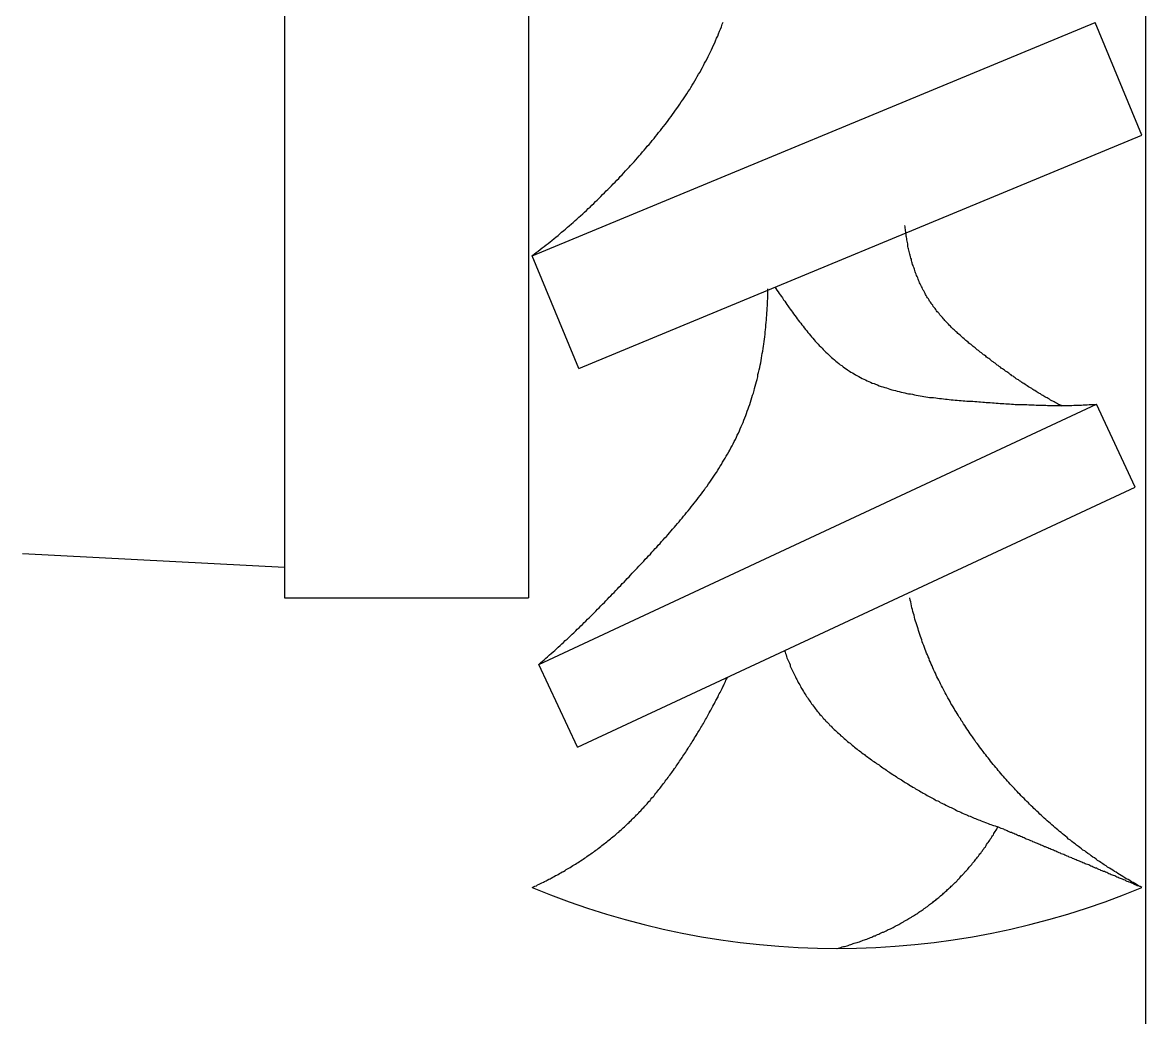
# Model space of a CAD drawing. Extents: x -644 to 199, y 146 to 558.
# Drawn here: x -476.457 to -472.773, y 349.084 to 352.349 of the extents above; entities that cross this region are included whole.
import ezdxf

# ---------------------------------------------------------------- set-up
doc = ezdxf.new("R2010")
doc.units = 0
doc.linetypes.add('CONTINOUS', pattern=[0])
doc.layers.get('0').update_dxf_attribs({"linetype": 'CONTINUOUS'})

msp = doc.modelspace()

# ---------------------------------------------------------------- linework, layer by layer
at = {"color": 7, "linetype": 'CONTINOUS'}
for p, q in [((-472.7728, 396.0611), (-472.7728, 340.5611)), ((-475.5967, 356.6611), (-475.5967, 350.4611)), ((-474.7967, 356.6611), (-474.7967, 350.4611)), ((-475.5967, 356.5611), (-475.5967, 350.5611)), ((-474.7847, 351.5836), (-472.9378, 352.3487)), ((-472.7847, 351.9791), (-472.9378, 352.3487)), ((-474.6317, 351.2141), (-472.7847, 351.9791)), ((-474.6317, 351.2141), (-474.7847, 351.5836)), ((-474.7631, 350.2429), (-472.9331, 351.0963)), ((-472.8063, 350.8244), (-472.9331, 351.0963)), ((-474.6363, 349.971), (-472.8063, 350.8244)), ((-475.5967, 350.5611), (-476.4567, 350.6061)), ((-475.5967, 350.4611), (-474.7967, 350.4611)), ((-474.6363, 349.971), (-474.7631, 350.2429))]:
    msp.add_line(p, q, dxfattribs=at)
at = {"color": 7}
for points in [[(-474.785, 351.584, 0), (-474.778, 351.589, 0), (-474.772, 351.594, 0), (-474.765, 351.599, 0), (-474.758, 351.604, 0), (-474.752, 351.609, 0), (-474.745, 351.614, 0), (-474.739, 351.619, 0), (-474.732, 351.624, 0), (-474.726, 351.629, 0), (-474.72, 351.634, 0), (-474.713, 351.64, 0), (-474.707, 351.645, 0), (-474.7, 351.65, 0), (-474.694, 351.655, 0), (-474.688, 351.661, 0), (-474.681, 351.666, 0), (-474.675, 351.671, 0), (-474.669, 351.677, 0), (-474.663, 351.682, 0), (-474.656, 351.688, 0), (-474.65, 351.693, 0), (-474.644, 351.699, 0), (-474.638, 351.704, 0), (-474.632, 351.71, 0), (-474.626, 351.715, 0), (-474.619, 351.721, 0), (-474.613, 351.727, 0), (-474.607, 351.732, 0), (-474.601, 351.738, 0), (-474.595, 351.743, 0), (-474.589, 351.749, 0), (-474.583, 351.755, 0), (-474.577, 351.761, 0), (-474.571, 351.766, 0), (-474.565, 351.772, 0), (-474.56, 351.778, 0), (-474.554, 351.784, 0), (-474.548, 351.79, 0), (-474.542, 351.796, 0), (-474.536, 351.801, 0), (-474.53, 351.807, 0), (-474.524, 351.813, 0), (-474.519, 351.819, 0), (-474.513, 351.825, 0), (-474.507, 351.831, 0), (-474.501, 351.837, 0), (-474.496, 351.843, 0), (-474.49, 351.849, 0), (-474.484, 351.855, 0), (-474.479, 351.862, 0), (-474.473, 351.868, 0), (-474.467, 351.874, 0), (-474.462, 351.88, 0), (-474.456, 351.886, 0), (-474.45, 351.892, 0), (-474.445, 351.898, 0), (-474.439, 351.905, 0), (-474.434, 351.911, 0), (-474.428, 351.917, 0), (-474.423, 351.924, 0), (-474.417, 351.93, 0), (-474.412, 351.936, 0), (-474.407, 351.943, 0), (-474.401, 351.949, 0), (-474.396, 351.955, 0), (-474.391, 351.962, 0), (-474.385, 351.968, 0), (-474.38, 351.975, 0), (-474.375, 351.981, 0), (-474.37, 351.988, 0), (-474.364, 351.994, 0), (-474.359, 352.001, 0), (-474.354, 352.007, 0), (-474.349, 352.014, 0), (-474.344, 352.02, 0), (-474.339, 352.027, 0), (-474.334, 352.034, 0), (-474.329, 352.04, 0), (-474.324, 352.047, 0), (-474.319, 352.054, 0), (-474.315, 352.061, 0), (-474.31, 352.067, 0), (-474.305, 352.074, 0), (-474.3, 352.081, 0), (-474.296, 352.088, 0), (-474.291, 352.095, 0), (-474.286, 352.102, 0), (-474.282, 352.108, 0), (-474.277, 352.115, 0), (-474.273, 352.122, 0), (-474.268, 352.129, 0), (-474.264, 352.136, 0), (-474.26, 352.143, 0), (-474.255, 352.15, 0), (-474.251, 352.157, 0), (-474.247, 352.165, 0), (-474.243, 352.172, 0), (-474.239, 352.179, 0), (-474.234, 352.186, 0), (-474.23, 352.193, 0), (-474.226, 352.201, 0), (-474.223, 352.208, 0), (-474.219, 352.215, 0), (-474.215, 352.222, 0), (-474.211, 352.23, 0), (-474.207, 352.237, 0), (-474.204, 352.244, 0), (-474.2, 352.252, 0), (-474.197, 352.259, 0), (-474.193, 352.267, 0), (-474.19, 352.274, 0), (-474.186, 352.282, 0), (-474.183, 352.289, 0), (-474.18, 352.297, 0), (-474.176, 352.304, 0), (-474.173, 352.312, 0), (-474.17, 352.32, 0), (-474.167, 352.327, 0), (-474.164, 352.335, 0), (-474.161, 352.343, 0), (-474.158, 352.35, 0)], [(-473.046, 351.09, 0), (-473.05, 351.092, 0), (-473.054, 351.094, 0), (-473.058, 351.096, 0), (-473.062, 351.098, 0), (-473.065, 351.1, 0), (-473.069, 351.102, 0), (-473.073, 351.104, 0), (-473.077, 351.106, 0), (-473.08, 351.108, 0), (-473.084, 351.11, 0), (-473.088, 351.113, 0), (-473.092, 351.115, 0), (-473.095, 351.117, 0), (-473.099, 351.119, 0), (-473.103, 351.121, 0), (-473.106, 351.123, 0), (-473.11, 351.125, 0), (-473.114, 351.127, 0), (-473.117, 351.13, 0), (-473.121, 351.132, 0), (-473.125, 351.134, 0), (-473.128, 351.136, 0), (-473.132, 351.138, 0), (-473.136, 351.141, 0), (-473.139, 351.143, 0), (-473.143, 351.145, 0), (-473.146, 351.148, 0), (-473.15, 351.15, 0), (-473.154, 351.152, 0), (-473.157, 351.154, 0), (-473.161, 351.157, 0), (-473.164, 351.159, 0), (-473.168, 351.161, 0), (-473.172, 351.164, 0), (-473.175, 351.166, 0), (-473.179, 351.168, 0), (-473.182, 351.171, 0), (-473.186, 351.173, 0), (-473.189, 351.176, 0), (-473.193, 351.178, 0), (-473.197, 351.18, 0), (-473.2, 351.183, 0), (-473.204, 351.185, 0), (-473.207, 351.188, 0), (-473.211, 351.19, 0), (-473.214, 351.193, 0), (-473.218, 351.195, 0), (-473.221, 351.198, 0), (-473.225, 351.2, 0), (-473.228, 351.203, 0), (-473.232, 351.205, 0), (-473.235, 351.208, 0), (-473.239, 351.21, 0), (-473.242, 351.213, 0), (-473.246, 351.215, 0), (-473.249, 351.218, 0), (-473.253, 351.22, 0), (-473.256, 351.223, 0), (-473.26, 351.225, 0), (-473.263, 351.228, 0), (-473.266, 351.231, 0), (-473.27, 351.233, 0), (-473.273, 351.236, 0), (-473.277, 351.238, 0), (-473.28, 351.241, 0), (-473.284, 351.244, 0), (-473.287, 351.246, 0), (-473.291, 351.249, 0), (-473.294, 351.251, 0), (-473.297, 351.254, 0), (-473.301, 351.257, 0), (-473.304, 351.259, 0), (-473.308, 351.262, 0), (-473.311, 351.265, 0), (-473.315, 351.267, 0), (-473.318, 351.27, 0), (-473.321, 351.273, 0), (-473.325, 351.275, 0), (-473.328, 351.278, 0), (-473.332, 351.281, 0), (-473.335, 351.284, 0), (-473.338, 351.286, 0), (-473.342, 351.289, 0), (-473.345, 351.292, 0), (-473.349, 351.295, 0), (-473.352, 351.297, 0), (-473.355, 351.3, 0), (-473.359, 351.303, 0), (-473.362, 351.306, 0), (-473.365, 351.309, 0), (-473.368, 351.311, 0), (-473.372, 351.314, 0), (-473.375, 351.317, 0), (-473.378, 351.32, 0), (-473.381, 351.323, 0), (-473.385, 351.326, 0), (-473.388, 351.329, 0), (-473.391, 351.332, 0), (-473.394, 351.334, 0), (-473.397, 351.337, 0), (-473.4, 351.34, 0), (-473.404, 351.343, 0), (-473.407, 351.346, 0), (-473.41, 351.349, 0), (-473.413, 351.352, 0), (-473.416, 351.355, 0), (-473.419, 351.359, 0), (-473.422, 351.362, 0), (-473.425, 351.365, 0), (-473.428, 351.368, 0), (-473.431, 351.371, 0), (-473.433, 351.374, 0), (-473.436, 351.377, 0), (-473.439, 351.381, 0), (-473.442, 351.384, 0), (-473.445, 351.387, 0), (-473.448, 351.39, 0), (-473.45, 351.394, 0), (-473.453, 351.397, 0), (-473.456, 351.4, 0), (-473.458, 351.403, 0), (-473.461, 351.407, 0), (-473.463, 351.41, 0), (-473.466, 351.414, 0), (-473.469, 351.417, 0), (-473.471, 351.421, 0), (-473.474, 351.424, 0), (-473.476, 351.428, 0), (-473.478, 351.431, 0), (-473.481, 351.435, 0), (-473.483, 351.438, 0), (-473.485, 351.442, 0), (-473.488, 351.445, 0), (-473.49, 351.449, 0), (-473.492, 351.453, 0), (-473.494, 351.456, 0), (-473.496, 351.46, 0), (-473.498, 351.464, 0), (-473.5, 351.468, 0), (-473.502, 351.471, 0), (-473.504, 351.475, 0), (-473.506, 351.479, 0), (-473.508, 351.483, 0), (-473.51, 351.487, 0), (-473.512, 351.491, 0), (-473.514, 351.495, 0), (-473.515, 351.499, 0), (-473.517, 351.503, 0), (-473.519, 351.507, 0), (-473.52, 351.511, 0), (-473.522, 351.515, 0), (-473.524, 351.519, 0), (-473.525, 351.523, 0), (-473.527, 351.527, 0), (-473.528, 351.531, 0), (-473.53, 351.535, 0), (-473.531, 351.539, 0), (-473.532, 351.543, 0), (-473.534, 351.547, 0), (-473.535, 351.551, 0), (-473.537, 351.555, 0), (-473.538, 351.56, 0), (-473.539, 351.564, 0), (-473.54, 351.568, 0), (-473.541, 351.572, 0), (-473.543, 351.576, 0), (-473.544, 351.58, 0), (-473.545, 351.585, 0), (-473.546, 351.589, 0), (-473.547, 351.593, 0), (-473.548, 351.597, 0), (-473.549, 351.602, 0), (-473.55, 351.606, 0), (-473.551, 351.61, 0), (-473.552, 351.614, 0), (-473.552, 351.619, 0), (-473.553, 351.623, 0), (-473.554, 351.627, 0), (-473.555, 351.631, 0), (-473.556, 351.636, 0), (-473.556, 351.64, 0), (-473.557, 351.644, 0), (-473.558, 351.648, 0), (-473.558, 351.653, 0), (-473.559, 351.657, 0), (-473.559, 351.661, 0), (-473.56, 351.666, 0), (-473.56, 351.67, 0), (-473.561, 351.674, 0), (-473.561, 351.678, 0), (-473.562, 351.683, 0)], [(-474.763, 350.243, 0), (-474.757, 350.248, 0), (-474.751, 350.253, 0), (-474.745, 350.258, 0), (-474.74, 350.263, 0), (-474.734, 350.268, 0), (-474.728, 350.274, 0), (-474.722, 350.279, 0), (-474.716, 350.284, 0), (-474.71, 350.289, 0), (-474.705, 350.294, 0), (-474.699, 350.3, 0), (-474.693, 350.305, 0), (-474.687, 350.31, 0), (-474.682, 350.315, 0), (-474.676, 350.321, 0), (-474.67, 350.326, 0), (-474.665, 350.331, 0), (-474.659, 350.337, 0), (-474.653, 350.342, 0), (-474.648, 350.347, 0), (-474.642, 350.353, 0), (-474.637, 350.358, 0), (-474.631, 350.363, 0), (-474.625, 350.369, 0), (-474.62, 350.374, 0), (-474.614, 350.38, 0), (-474.609, 350.385, 0), (-474.603, 350.391, 0), (-474.598, 350.396, 0), (-474.592, 350.401, 0), (-474.587, 350.407, 0), (-474.581, 350.412, 0), (-474.576, 350.418, 0), (-474.57, 350.424, 0), (-474.565, 350.429, 0), (-474.559, 350.435, 0), (-474.554, 350.44, 0), (-474.548, 350.446, 0), (-474.543, 350.451, 0), (-474.538, 350.457, 0), (-474.532, 350.463, 0), (-474.527, 350.468, 0), (-474.521, 350.474, 0), (-474.516, 350.479, 0), (-474.51, 350.485, 0), (-474.505, 350.491, 0), (-474.5, 350.496, 0), (-474.494, 350.502, 0), (-474.489, 350.508, 0), (-474.483, 350.513, 0), (-474.478, 350.519, 0), (-474.473, 350.525, 0), (-474.467, 350.53, 0), (-474.462, 350.536, 0), (-474.457, 350.542, 0), (-474.451, 350.548, 0), (-474.446, 350.553, 0), (-474.44, 350.559, 0), (-474.435, 350.565, 0), (-474.43, 350.57, 0), (-474.424, 350.576, 0), (-474.419, 350.582, 0), (-474.414, 350.588, 0), (-474.408, 350.594, 0), (-474.403, 350.599, 0), (-474.397, 350.605, 0), (-474.392, 350.611, 0), (-474.387, 350.617, 0), (-474.381, 350.623, 0), (-474.376, 350.628, 0), (-474.371, 350.634, 0), (-474.365, 350.64, 0), (-474.36, 350.646, 0), (-474.355, 350.652, 0), (-474.35, 350.658, 0), (-474.344, 350.663, 0), (-474.339, 350.669, 0), (-474.334, 350.675, 0), (-474.329, 350.681, 0), (-474.324, 350.687, 0), (-474.318, 350.693, 0), (-474.313, 350.699, 0), (-474.308, 350.705, 0), (-474.303, 350.711, 0), (-474.298, 350.717, 0), (-474.293, 350.723, 0), (-474.288, 350.729, 0), (-474.283, 350.735, 0), (-474.278, 350.741, 0), (-474.273, 350.747, 0), (-474.268, 350.753, 0), (-474.263, 350.76, 0), (-474.258, 350.766, 0), (-474.253, 350.772, 0), (-474.248, 350.778, 0), (-474.244, 350.784, 0), (-474.239, 350.79, 0), (-474.234, 350.797, 0), (-474.229, 350.803, 0), (-474.225, 350.809, 0), (-474.22, 350.816, 0), (-474.216, 350.822, 0), (-474.211, 350.828, 0), (-474.206, 350.835, 0), (-474.202, 350.841, 0), (-474.198, 350.847, 0), (-474.193, 350.854, 0), (-474.189, 350.86, 0), (-474.184, 350.867, 0), (-474.18, 350.873, 0), (-474.176, 350.88, 0), (-474.172, 350.886, 0), (-474.168, 350.893, 0), (-474.164, 350.899, 0), (-474.16, 350.906, 0), (-474.156, 350.913, 0), (-474.152, 350.919, 0), (-474.148, 350.926, 0), (-474.144, 350.933, 0), (-474.14, 350.94, 0), (-474.136, 350.946, 0), (-474.133, 350.953, 0), (-474.129, 350.96, 0), (-474.125, 350.967, 0), (-474.122, 350.974, 0), (-474.118, 350.981, 0), (-474.115, 350.988, 0), (-474.112, 350.995, 0), (-474.108, 351.002, 0), (-474.105, 351.009, 0), (-474.102, 351.016, 0), (-474.099, 351.023, 0), (-474.096, 351.03, 0), (-474.093, 351.037, 0), (-474.09, 351.044, 0), (-474.087, 351.052, 0), (-474.084, 351.059, 0), (-474.082, 351.066, 0), (-474.079, 351.074, 0), (-474.076, 351.081, 0), (-474.074, 351.088, 0), (-474.071, 351.096, 0), (-474.069, 351.103, 0), (-474.066, 351.111, 0), (-474.064, 351.118, 0), (-474.062, 351.126, 0), (-474.059, 351.133, 0), (-474.057, 351.141, 0), (-474.055, 351.148, 0), (-474.053, 351.156, 0), (-474.051, 351.163, 0), (-474.049, 351.171, 0), (-474.047, 351.178, 0), (-474.045, 351.186, 0), (-474.044, 351.194, 0), (-474.042, 351.201, 0), (-474.04, 351.209, 0), (-474.038, 351.217, 0), (-474.037, 351.225, 0), (-474.035, 351.232, 0), (-474.034, 351.24, 0), (-474.032, 351.248, 0), (-474.031, 351.256, 0), (-474.03, 351.263, 0), (-474.028, 351.271, 0), (-474.027, 351.279, 0), (-474.026, 351.287, 0), (-474.025, 351.294, 0), (-474.024, 351.302, 0), (-474.023, 351.31, 0), (-474.022, 351.318, 0), (-474.021, 351.326, 0), (-474.02, 351.334, 0), (-474.019, 351.341, 0), (-474.018, 351.349, 0), (-474.018, 351.357, 0), (-474.017, 351.365, 0), (-474.016, 351.373, 0), (-474.016, 351.381, 0), (-474.015, 351.388, 0), (-474.015, 351.396, 0), (-474.014, 351.404, 0), (-474.014, 351.412, 0), (-474.013, 351.42, 0), (-474.013, 351.428, 0), (-474.013, 351.435, 0), (-474.012, 351.443, 0), (-474.012, 351.451, 0), (-474.012, 351.459, 0), (-474.012, 351.467, 0), (-474.012, 351.475, 0)], [(-473.989, 351.481, 0), (-473.985, 351.476, 0), (-473.982, 351.471, 0), (-473.978, 351.465, 0), (-473.974, 351.46, 0), (-473.971, 351.455, 0), (-473.967, 351.45, 0), (-473.964, 351.445, 0), (-473.96, 351.439, 0), (-473.956, 351.434, 0), (-473.953, 351.429, 0), (-473.949, 351.424, 0), (-473.946, 351.419, 0), (-473.942, 351.413, 0), (-473.938, 351.408, 0), (-473.934, 351.403, 0), (-473.931, 351.398, 0), (-473.927, 351.393, 0), (-473.923, 351.387, 0), (-473.919, 351.382, 0), (-473.916, 351.377, 0), (-473.912, 351.372, 0), (-473.908, 351.367, 0), (-473.904, 351.362, 0), (-473.9, 351.357, 0), (-473.896, 351.352, 0), (-473.892, 351.347, 0), (-473.888, 351.342, 0), (-473.884, 351.337, 0), (-473.88, 351.332, 0), (-473.876, 351.327, 0), (-473.872, 351.322, 0), (-473.868, 351.317, 0), (-473.864, 351.313, 0), (-473.86, 351.308, 0), (-473.856, 351.303, 0), (-473.851, 351.298, 0), (-473.847, 351.294, 0), (-473.843, 351.289, 0), (-473.838, 351.285, 0), (-473.834, 351.28, 0), (-473.83, 351.276, 0), (-473.825, 351.271, 0), (-473.821, 351.267, 0), (-473.816, 351.263, 0), (-473.812, 351.258, 0), (-473.807, 351.254, 0), (-473.803, 351.25, 0), (-473.798, 351.246, 0), (-473.793, 351.242, 0), (-473.789, 351.238, 0), (-473.784, 351.234, 0), (-473.779, 351.23, 0), (-473.774, 351.226, 0), (-473.769, 351.223, 0), (-473.765, 351.219, 0), (-473.76, 351.216, 0), (-473.755, 351.212, 0), (-473.75, 351.209, 0), (-473.744, 351.205, 0), (-473.739, 351.202, 0), (-473.734, 351.199, 0), (-473.729, 351.196, 0), (-473.724, 351.193, 0), (-473.718, 351.19, 0), (-473.713, 351.187, 0), (-473.708, 351.184, 0), (-473.702, 351.181, 0), (-473.697, 351.179, 0), (-473.691, 351.176, 0), (-473.686, 351.173, 0), (-473.68, 351.171, 0), (-473.675, 351.169, 0), (-473.669, 351.166, 0), (-473.663, 351.164, 0), (-473.658, 351.162, 0), (-473.652, 351.16, 0), (-473.646, 351.157, 0), (-473.64, 351.155, 0), (-473.634, 351.153, 0), (-473.628, 351.151, 0), (-473.623, 351.15, 0), (-473.617, 351.148, 0), (-473.611, 351.146, 0), (-473.605, 351.144, 0), (-473.599, 351.143, 0), (-473.593, 351.141, 0), (-473.587, 351.139, 0), (-473.581, 351.138, 0), (-473.574, 351.136, 0), (-473.568, 351.135, 0), (-473.562, 351.134, 0), (-473.556, 351.132, 0), (-473.55, 351.131, 0), (-473.544, 351.13, 0), (-473.537, 351.129, 0), (-473.531, 351.127, 0), (-473.525, 351.126, 0), (-473.519, 351.125, 0), (-473.512, 351.124, 0), (-473.506, 351.123, 0), (-473.5, 351.122, 0), (-473.493, 351.121, 0), (-473.487, 351.12, 0), (-473.481, 351.119, 0), (-473.474, 351.119, 0), (-473.468, 351.118, 0), (-473.461, 351.117, 0), (-473.455, 351.116, 0), (-473.449, 351.115, 0), (-473.442, 351.115, 0), (-473.436, 351.114, 0), (-473.429, 351.113, 0), (-473.423, 351.113, 0), (-473.417, 351.112, 0), (-473.41, 351.111, 0), (-473.404, 351.111, 0), (-473.397, 351.11, 0), (-473.391, 351.11, 0), (-473.384, 351.109, 0), (-473.378, 351.109, 0), (-473.371, 351.108, 0), (-473.365, 351.108, 0), (-473.359, 351.107, 0), (-473.352, 351.107, 0), (-473.346, 351.106, 0), (-473.339, 351.106, 0), (-473.333, 351.105, 0), (-473.326, 351.105, 0), (-473.32, 351.104, 0), (-473.314, 351.104, 0), (-473.307, 351.103, 0), (-473.301, 351.103, 0), (-473.295, 351.102, 0), (-473.288, 351.102, 0), (-473.282, 351.102, 0), (-473.275, 351.101, 0), (-473.269, 351.101, 0), (-473.263, 351.1, 0), (-473.256, 351.1, 0), (-473.25, 351.099, 0), (-473.244, 351.099, 0), (-473.238, 351.099, 0), (-473.231, 351.098, 0), (-473.225, 351.098, 0), (-473.219, 351.098, 0), (-473.212, 351.097, 0), (-473.206, 351.097, 0), (-473.2, 351.096, 0), (-473.194, 351.096, 0), (-473.187, 351.096, 0), (-473.181, 351.095, 0), (-473.175, 351.095, 0), (-473.169, 351.095, 0), (-473.162, 351.095, 0), (-473.156, 351.094, 0), (-473.15, 351.094, 0), (-473.144, 351.094, 0), (-473.138, 351.094, 0), (-473.131, 351.093, 0), (-473.125, 351.093, 0), (-473.119, 351.093, 0), (-473.113, 351.093, 0), (-473.107, 351.093, 0), (-473.1, 351.093, 0), (-473.094, 351.092, 0), (-473.088, 351.092, 0), (-473.082, 351.092, 0), (-473.076, 351.092, 0), (-473.069, 351.092, 0), (-473.063, 351.092, 0), (-473.057, 351.092, 0), (-473.051, 351.092, 0), (-473.045, 351.092, 0), (-473.039, 351.092, 0), (-473.032, 351.092, 0), (-473.026, 351.092, 0), (-473.02, 351.092, 0), (-473.014, 351.092, 0), (-473.008, 351.093, 0), (-473.001, 351.093, 0), (-472.995, 351.093, 0), (-472.989, 351.093, 0), (-472.983, 351.093, 0), (-472.977, 351.094, 0), (-472.97, 351.094, 0), (-472.964, 351.094, 0), (-472.958, 351.095, 0), (-472.952, 351.095, 0), (-472.946, 351.095, 0), (-472.939, 351.096, 0), (-472.933, 351.096, 0)], [(-472.785, 349.511, 0), (-472.79, 349.514, 0), (-472.796, 349.517, 0), (-472.802, 349.521, 0), (-472.808, 349.524, 0), (-472.813, 349.527, 0), (-472.819, 349.53, 0), (-472.824, 349.534, 0), (-472.83, 349.537, 0), (-472.836, 349.54, 0), (-472.841, 349.543, 0), (-472.847, 349.547, 0), (-472.853, 349.55, 0), (-472.858, 349.554, 0), (-472.864, 349.557, 0), (-472.869, 349.561, 0), (-472.875, 349.564, 0), (-472.88, 349.568, 0), (-472.886, 349.571, 0), (-472.891, 349.575, 0), (-472.897, 349.578, 0), (-472.902, 349.582, 0), (-472.908, 349.585, 0), (-472.913, 349.589, 0), (-472.919, 349.593, 0), (-472.924, 349.596, 0), (-472.93, 349.6, 0), (-472.935, 349.604, 0), (-472.94, 349.608, 0), (-472.946, 349.611, 0), (-472.951, 349.615, 0), (-472.956, 349.619, 0), (-472.962, 349.623, 0), (-472.967, 349.627, 0), (-472.972, 349.631, 0), (-472.978, 349.634, 0), (-472.983, 349.638, 0), (-472.988, 349.642, 0), (-472.993, 349.646, 0), (-472.999, 349.65, 0), (-473.004, 349.654, 0), (-473.009, 349.658, 0), (-473.014, 349.662, 0), (-473.019, 349.666, 0), (-473.025, 349.67, 0), (-473.03, 349.675, 0), (-473.035, 349.679, 0), (-473.04, 349.683, 0), (-473.045, 349.687, 0), (-473.05, 349.691, 0), (-473.055, 349.695, 0), (-473.06, 349.7, 0), (-473.065, 349.704, 0), (-473.07, 349.708, 0), (-473.075, 349.712, 0), (-473.08, 349.717, 0), (-473.085, 349.721, 0), (-473.09, 349.725, 0), (-473.095, 349.73, 0), (-473.1, 349.734, 0), (-473.105, 349.739, 0), (-473.11, 349.743, 0), (-473.115, 349.748, 0), (-473.119, 349.752, 0), (-473.124, 349.757, 0), (-473.129, 349.761, 0), (-473.134, 349.766, 0), (-473.139, 349.77, 0), (-473.143, 349.775, 0), (-473.148, 349.779, 0), (-473.153, 349.784, 0), (-473.157, 349.789, 0), (-473.162, 349.793, 0), (-473.167, 349.798, 0), (-473.171, 349.803, 0), (-473.176, 349.807, 0), (-473.181, 349.812, 0), (-473.185, 349.817, 0), (-473.19, 349.821, 0), (-473.194, 349.826, 0), (-473.199, 349.831, 0), (-473.203, 349.836, 0), (-473.208, 349.841, 0), (-473.212, 349.846, 0), (-473.217, 349.85, 0), (-473.221, 349.855, 0), (-473.226, 349.86, 0), (-473.23, 349.865, 0), (-473.234, 349.87, 0), (-473.239, 349.875, 0), (-473.243, 349.88, 0), (-473.247, 349.885, 0), (-473.252, 349.89, 0), (-473.256, 349.895, 0), (-473.26, 349.9, 0), (-473.264, 349.905, 0), (-473.268, 349.91, 0), (-473.273, 349.915, 0), (-473.277, 349.92, 0), (-473.281, 349.926, 0), (-473.285, 349.931, 0), (-473.289, 349.936, 0), (-473.293, 349.941, 0), (-473.297, 349.946, 0), (-473.301, 349.951, 0), (-473.305, 349.957, 0), (-473.309, 349.962, 0), (-473.313, 349.967, 0), (-473.317, 349.972, 0), (-473.321, 349.978, 0), (-473.325, 349.983, 0), (-473.329, 349.988, 0), (-473.333, 349.994, 0), (-473.336, 349.999, 0), (-473.34, 350.005, 0), (-473.344, 350.01, 0), (-473.348, 350.015, 0), (-473.351, 350.021, 0), (-473.355, 350.026, 0), (-473.359, 350.032, 0), (-473.362, 350.037, 0), (-473.366, 350.043, 0), (-473.37, 350.048, 0), (-473.373, 350.054, 0), (-473.377, 350.059, 0), (-473.38, 350.065, 0), (-473.384, 350.07, 0), (-473.387, 350.076, 0), (-473.391, 350.082, 0), (-473.394, 350.087, 0), (-473.398, 350.093, 0), (-473.401, 350.098, 0), (-473.404, 350.104, 0), (-473.408, 350.11, 0), (-473.411, 350.115, 0), (-473.414, 350.121, 0), (-473.417, 350.127, 0), (-473.421, 350.133, 0), (-473.424, 350.138, 0), (-473.427, 350.144, 0), (-473.43, 350.15, 0), (-473.433, 350.156, 0), (-473.436, 350.161, 0), (-473.439, 350.167, 0), (-473.442, 350.173, 0), (-473.445, 350.179, 0), (-473.448, 350.185, 0), (-473.451, 350.191, 0), (-473.454, 350.197, 0), (-473.457, 350.202, 0), (-473.46, 350.208, 0), (-473.462, 350.214, 0), (-473.465, 350.22, 0), (-473.468, 350.226, 0), (-473.47, 350.232, 0), (-473.473, 350.238, 0), (-473.476, 350.244, 0), (-473.478, 350.25, 0), (-473.481, 350.256, 0), (-473.483, 350.262, 0), (-473.486, 350.268, 0), (-473.488, 350.274, 0), (-473.491, 350.28, 0), (-473.493, 350.286, 0), (-473.496, 350.292, 0), (-473.498, 350.298, 0), (-473.5, 350.305, 0), (-473.503, 350.311, 0), (-473.505, 350.317, 0), (-473.507, 350.323, 0), (-473.509, 350.329, 0), (-473.511, 350.335, 0), (-473.513, 350.341, 0), (-473.515, 350.348, 0), (-473.517, 350.354, 0), (-473.519, 350.36, 0), (-473.521, 350.366, 0), (-473.523, 350.373, 0), (-473.525, 350.379, 0), (-473.527, 350.385, 0), (-473.529, 350.391, 0), (-473.531, 350.398, 0), (-473.532, 350.404, 0), (-473.534, 350.41, 0), (-473.536, 350.416, 0), (-473.537, 350.423, 0), (-473.539, 350.429, 0), (-473.54, 350.435, 0), (-473.542, 350.442, 0), (-473.543, 350.448, 0), (-473.545, 350.454, 0), (-473.546, 350.461, 0)], [(-473.957, 350.288, 0), (-473.955, 350.283, 0), (-473.954, 350.279, 0), (-473.952, 350.274, 0), (-473.95, 350.269, 0), (-473.949, 350.265, 0), (-473.947, 350.26, 0), (-473.945, 350.256, 0), (-473.943, 350.251, 0), (-473.941, 350.247, 0), (-473.939, 350.242, 0), (-473.938, 350.237, 0), (-473.936, 350.233, 0), (-473.934, 350.228, 0), (-473.932, 350.224, 0), (-473.93, 350.22, 0), (-473.927, 350.215, 0), (-473.925, 350.211, 0), (-473.923, 350.206, 0), (-473.921, 350.202, 0), (-473.919, 350.197, 0), (-473.917, 350.193, 0), (-473.914, 350.189, 0), (-473.912, 350.184, 0), (-473.91, 350.18, 0), (-473.907, 350.176, 0), (-473.905, 350.171, 0), (-473.903, 350.167, 0), (-473.9, 350.163, 0), (-473.898, 350.159, 0), (-473.895, 350.154, 0), (-473.892, 350.15, 0), (-473.89, 350.146, 0), (-473.887, 350.142, 0), (-473.885, 350.138, 0), (-473.882, 350.134, 0), (-473.879, 350.13, 0), (-473.876, 350.126, 0), (-473.874, 350.122, 0), (-473.871, 350.118, 0), (-473.868, 350.114, 0), (-473.865, 350.11, 0), (-473.862, 350.106, 0), (-473.859, 350.102, 0), (-473.856, 350.098, 0), (-473.853, 350.094, 0), (-473.85, 350.09, 0), (-473.847, 350.087, 0), (-473.844, 350.083, 0), (-473.841, 350.079, 0), (-473.837, 350.075, 0), (-473.834, 350.072, 0), (-473.831, 350.068, 0), (-473.828, 350.064, 0), (-473.824, 350.061, 0), (-473.821, 350.057, 0), (-473.818, 350.054, 0), (-473.814, 350.05, 0), (-473.811, 350.047, 0), (-473.808, 350.043, 0), (-473.804, 350.04, 0), (-473.801, 350.036, 0), (-473.797, 350.033, 0), (-473.794, 350.029, 0), (-473.79, 350.026, 0), (-473.787, 350.023, 0), (-473.783, 350.019, 0), (-473.779, 350.016, 0), (-473.776, 350.013, 0), (-473.772, 350.009, 0), (-473.768, 350.006, 0), (-473.765, 350.003, 0), (-473.761, 350, 0), (-473.757, 349.997, 0), (-473.754, 349.993, 0), (-473.75, 349.99, 0), (-473.746, 349.987, 0), (-473.742, 349.984, 0), (-473.738, 349.981, 0), (-473.735, 349.978, 0), (-473.731, 349.975, 0), (-473.727, 349.971, 0), (-473.723, 349.968, 0), (-473.719, 349.965, 0), (-473.715, 349.962, 0), (-473.711, 349.959, 0), (-473.707, 349.956, 0), (-473.703, 349.953, 0), (-473.699, 349.95, 0), (-473.695, 349.947, 0), (-473.692, 349.944, 0), (-473.688, 349.942, 0), (-473.684, 349.939, 0), (-473.68, 349.936, 0), (-473.676, 349.933, 0), (-473.672, 349.93, 0), (-473.668, 349.927, 0), (-473.664, 349.924, 0), (-473.659, 349.921, 0), (-473.655, 349.918, 0), (-473.651, 349.916, 0), (-473.647, 349.913, 0), (-473.643, 349.91, 0), (-473.639, 349.907, 0), (-473.635, 349.904, 0), (-473.631, 349.901, 0), (-473.627, 349.899, 0), (-473.623, 349.896, 0), (-473.619, 349.893, 0), (-473.615, 349.89, 0), (-473.611, 349.888, 0), (-473.607, 349.885, 0), (-473.602, 349.882, 0), (-473.598, 349.88, 0), (-473.594, 349.877, 0), (-473.59, 349.874, 0), (-473.586, 349.871, 0), (-473.582, 349.869, 0), (-473.578, 349.866, 0), (-473.573, 349.864, 0), (-473.569, 349.861, 0), (-473.565, 349.858, 0), (-473.561, 349.856, 0), (-473.557, 349.853, 0), (-473.552, 349.851, 0), (-473.548, 349.848, 0), (-473.544, 349.845, 0), (-473.54, 349.843, 0), (-473.536, 349.84, 0), (-473.531, 349.838, 0), (-473.527, 349.835, 0), (-473.523, 349.833, 0), (-473.519, 349.83, 0), (-473.514, 349.828, 0), (-473.51, 349.825, 0), (-473.506, 349.823, 0), (-473.502, 349.821, 0), (-473.497, 349.818, 0), (-473.493, 349.816, 0), (-473.489, 349.813, 0), (-473.485, 349.811, 0), (-473.48, 349.809, 0), (-473.476, 349.806, 0), (-473.472, 349.804, 0), (-473.467, 349.802, 0), (-473.463, 349.799, 0), (-473.459, 349.797, 0), (-473.454, 349.795, 0), (-473.45, 349.793, 0), (-473.446, 349.79, 0), (-473.441, 349.788, 0), (-473.437, 349.786, 0), (-473.432, 349.784, 0), (-473.428, 349.781, 0), (-473.424, 349.779, 0), (-473.419, 349.777, 0), (-473.415, 349.775, 0), (-473.41, 349.773, 0), (-473.406, 349.771, 0), (-473.402, 349.769, 0), (-473.397, 349.767, 0), (-473.393, 349.764, 0), (-473.388, 349.762, 0), (-473.384, 349.76, 0), (-473.379, 349.758, 0), (-473.375, 349.756, 0), (-473.371, 349.754, 0), (-473.366, 349.752, 0), (-473.362, 349.75, 0), (-473.357, 349.748, 0), (-473.353, 349.746, 0), (-473.348, 349.745, 0), (-473.344, 349.743, 0), (-473.339, 349.741, 0), (-473.335, 349.739, 0), (-473.33, 349.737, 0), (-473.326, 349.735, 0), (-473.321, 349.733, 0), (-473.316, 349.732, 0), (-473.312, 349.73, 0), (-473.307, 349.728, 0), (-473.303, 349.726, 0), (-473.298, 349.724, 0), (-473.294, 349.723, 0), (-473.289, 349.721, 0), (-473.285, 349.719, 0), (-473.28, 349.718, 0), (-473.275, 349.716, 0), (-473.271, 349.714, 0), (-473.266, 349.713, 0), (-473.261, 349.711, 0), (-473.257, 349.71, 0)], [(-474.785, 349.511, 0), (-474.78, 349.513, 0), (-474.776, 349.515, 0), (-474.771, 349.517, 0), (-474.767, 349.52, 0), (-474.762, 349.522, 0), (-474.757, 349.524, 0), (-474.753, 349.526, 0), (-474.748, 349.529, 0), (-474.744, 349.531, 0), (-474.739, 349.533, 0), (-474.735, 349.535, 0), (-474.73, 349.538, 0), (-474.726, 349.54, 0), (-474.722, 349.542, 0), (-474.717, 349.545, 0), (-474.713, 349.547, 0), (-474.708, 349.55, 0), (-474.704, 349.552, 0), (-474.699, 349.554, 0), (-474.695, 349.557, 0), (-474.691, 349.559, 0), (-474.686, 349.562, 0), (-474.682, 349.564, 0), (-474.677, 349.567, 0), (-474.673, 349.57, 0), (-474.669, 349.572, 0), (-474.664, 349.575, 0), (-474.66, 349.577, 0), (-474.656, 349.58, 0), (-474.651, 349.583, 0), (-474.647, 349.585, 0), (-474.643, 349.588, 0), (-474.638, 349.591, 0), (-474.634, 349.593, 0), (-474.63, 349.596, 0), (-474.626, 349.599, 0), (-474.621, 349.602, 0), (-474.617, 349.604, 0), (-474.613, 349.607, 0), (-474.609, 349.61, 0), (-474.605, 349.613, 0), (-474.601, 349.616, 0), (-474.596, 349.619, 0), (-474.592, 349.622, 0), (-474.588, 349.625, 0), (-474.584, 349.627, 0), (-474.58, 349.63, 0), (-474.576, 349.633, 0), (-474.572, 349.636, 0), (-474.568, 349.639, 0), (-474.564, 349.642, 0), (-474.56, 349.646, 0), (-474.556, 349.649, 0), (-474.552, 349.652, 0), (-474.548, 349.655, 0), (-474.544, 349.658, 0), (-474.54, 349.661, 0), (-474.536, 349.664, 0), (-474.532, 349.667, 0), (-474.528, 349.671, 0), (-474.524, 349.674, 0), (-474.52, 349.677, 0), (-474.516, 349.68, 0), (-474.512, 349.683, 0), (-474.508, 349.687, 0), (-474.505, 349.69, 0), (-474.501, 349.693, 0), (-474.497, 349.697, 0), (-474.493, 349.7, 0), (-474.489, 349.703, 0), (-474.486, 349.707, 0), (-474.482, 349.71, 0), (-474.478, 349.714, 0), (-474.475, 349.717, 0), (-474.471, 349.721, 0), (-474.467, 349.724, 0), (-474.464, 349.728, 0), (-474.46, 349.731, 0), (-474.457, 349.735, 0), (-474.453, 349.738, 0), (-474.449, 349.742, 0), (-474.446, 349.745, 0), (-474.442, 349.749, 0), (-474.439, 349.752, 0), (-474.435, 349.756, 0), (-474.432, 349.76, 0), (-474.428, 349.763, 0), (-474.425, 349.767, 0), (-474.422, 349.771, 0), (-474.418, 349.774, 0), (-474.415, 349.778, 0), (-474.411, 349.782, 0), (-474.408, 349.786, 0), (-474.405, 349.789, 0), (-474.402, 349.793, 0), (-474.398, 349.797, 0), (-474.395, 349.801, 0), (-474.392, 349.805, 0), (-474.388, 349.809, 0), (-474.385, 349.812, 0), (-474.382, 349.816, 0), (-474.379, 349.82, 0), (-474.376, 349.824, 0), (-474.373, 349.828, 0), (-474.369, 349.832, 0), (-474.366, 349.836, 0), (-474.363, 349.84, 0), (-474.36, 349.844, 0), (-474.357, 349.848, 0), (-474.354, 349.852, 0), (-474.351, 349.856, 0), (-474.348, 349.86, 0), (-474.345, 349.864, 0), (-474.342, 349.868, 0), (-474.339, 349.872, 0), (-474.336, 349.876, 0), (-474.333, 349.88, 0), (-474.33, 349.884, 0), (-474.327, 349.888, 0), (-474.324, 349.892, 0), (-474.321, 349.896, 0), (-474.318, 349.901, 0), (-474.315, 349.905, 0), (-474.312, 349.909, 0), (-474.309, 349.913, 0), (-474.307, 349.917, 0), (-474.304, 349.921, 0), (-474.301, 349.925, 0), (-474.298, 349.93, 0), (-474.295, 349.934, 0), (-474.293, 349.938, 0), (-474.29, 349.942, 0), (-474.287, 349.946, 0), (-474.284, 349.951, 0), (-474.281, 349.955, 0), (-474.279, 349.959, 0), (-474.276, 349.963, 0), (-474.273, 349.968, 0), (-474.271, 349.972, 0), (-474.268, 349.976, 0), (-474.265, 349.98, 0), (-474.262, 349.985, 0), (-474.26, 349.989, 0), (-474.257, 349.993, 0), (-474.254, 349.997, 0), (-474.252, 350.002, 0), (-474.249, 350.006, 0), (-474.247, 350.01, 0), (-474.244, 350.015, 0), (-474.241, 350.019, 0), (-474.239, 350.023, 0), (-474.236, 350.027, 0), (-474.234, 350.032, 0), (-474.231, 350.036, 0), (-474.228, 350.04, 0), (-474.226, 350.045, 0), (-474.223, 350.049, 0), (-474.221, 350.053, 0), (-474.218, 350.058, 0), (-474.216, 350.062, 0), (-474.213, 350.067, 0), (-474.211, 350.071, 0), (-474.208, 350.075, 0), (-474.206, 350.08, 0), (-474.204, 350.084, 0), (-474.201, 350.089, 0), (-474.199, 350.093, 0), (-474.196, 350.097, 0), (-474.194, 350.102, 0), (-474.192, 350.106, 0), (-474.189, 350.111, 0), (-474.187, 350.115, 0), (-474.184, 350.12, 0), (-474.182, 350.124, 0), (-474.18, 350.128, 0), (-474.177, 350.133, 0), (-474.175, 350.137, 0), (-474.173, 350.142, 0), (-474.171, 350.146, 0), (-474.168, 350.151, 0), (-474.166, 350.155, 0), (-474.164, 350.16, 0), (-474.162, 350.164, 0), (-474.159, 350.169, 0), (-474.157, 350.173, 0), (-474.155, 350.178, 0), (-474.153, 350.182, 0), (-474.151, 350.187, 0), (-474.149, 350.191, 0), (-474.146, 350.196, 0), (-474.144, 350.201, 0)], [(-473.785, 349.311, 0), (-473.781, 349.312, 0), (-473.777, 349.313, 0), (-473.772, 349.314, 0), (-473.768, 349.316, 0), (-473.764, 349.317, 0), (-473.76, 349.318, 0), (-473.756, 349.319, 0), (-473.752, 349.32, 0), (-473.748, 349.321, 0), (-473.744, 349.323, 0), (-473.74, 349.324, 0), (-473.736, 349.325, 0), (-473.732, 349.327, 0), (-473.728, 349.328, 0), (-473.724, 349.329, 0), (-473.719, 349.331, 0), (-473.715, 349.332, 0), (-473.711, 349.333, 0), (-473.707, 349.335, 0), (-473.703, 349.336, 0), (-473.699, 349.338, 0), (-473.695, 349.339, 0), (-473.691, 349.341, 0), (-473.687, 349.342, 0), (-473.683, 349.344, 0), (-473.679, 349.345, 0), (-473.675, 349.347, 0), (-473.671, 349.348, 0), (-473.667, 349.35, 0), (-473.663, 349.352, 0), (-473.659, 349.353, 0), (-473.656, 349.355, 0), (-473.652, 349.357, 0), (-473.648, 349.358, 0), (-473.644, 349.36, 0), (-473.64, 349.362, 0), (-473.636, 349.364, 0), (-473.632, 349.365, 0), (-473.628, 349.367, 0), (-473.624, 349.369, 0), (-473.62, 349.371, 0), (-473.617, 349.373, 0), (-473.613, 349.374, 0), (-473.609, 349.376, 0), (-473.605, 349.378, 0), (-473.601, 349.38, 0), (-473.597, 349.382, 0), (-473.594, 349.384, 0), (-473.59, 349.386, 0), (-473.586, 349.388, 0), (-473.582, 349.39, 0), (-473.579, 349.392, 0), (-473.575, 349.394, 0), (-473.571, 349.396, 0), (-473.567, 349.398, 0), (-473.564, 349.401, 0), (-473.56, 349.403, 0), (-473.556, 349.405, 0), (-473.552, 349.407, 0), (-473.549, 349.409, 0), (-473.545, 349.411, 0), (-473.541, 349.414, 0), (-473.538, 349.416, 0), (-473.534, 349.418, 0), (-473.531, 349.42, 0), (-473.527, 349.423, 0), (-473.523, 349.425, 0), (-473.52, 349.427, 0), (-473.516, 349.43, 0), (-473.513, 349.432, 0), (-473.509, 349.435, 0), (-473.506, 349.437, 0), (-473.502, 349.439, 0), (-473.499, 349.442, 0), (-473.495, 349.444, 0), (-473.492, 349.447, 0), (-473.488, 349.449, 0), (-473.485, 349.452, 0), (-473.481, 349.455, 0), (-473.478, 349.457, 0), (-473.475, 349.46, 0), (-473.471, 349.462, 0), (-473.468, 349.465, 0), (-473.464, 349.468, 0), (-473.461, 349.47, 0), (-473.458, 349.473, 0), (-473.454, 349.476, 0), (-473.451, 349.478, 0), (-473.448, 349.481, 0), (-473.445, 349.484, 0), (-473.441, 349.487, 0), (-473.438, 349.489, 0), (-473.435, 349.492, 0), (-473.432, 349.495, 0), (-473.429, 349.498, 0), (-473.425, 349.501, 0), (-473.422, 349.504, 0), (-473.419, 349.507, 0), (-473.416, 349.51, 0), (-473.413, 349.512, 0), (-473.41, 349.515, 0), (-473.407, 349.518, 0), (-473.404, 349.521, 0), (-473.4, 349.524, 0), (-473.397, 349.527, 0), (-473.394, 349.53, 0), (-473.391, 349.533, 0), (-473.388, 349.537, 0), (-473.385, 349.54, 0), (-473.382, 349.543, 0), (-473.38, 349.546, 0), (-473.377, 349.549, 0), (-473.374, 349.552, 0), (-473.371, 349.555, 0), (-473.368, 349.558, 0), (-473.365, 349.562, 0), (-473.362, 349.565, 0), (-473.359, 349.568, 0), (-473.356, 349.571, 0), (-473.354, 349.574, 0), (-473.351, 349.578, 0), (-473.348, 349.581, 0), (-473.345, 349.584, 0), (-473.343, 349.587, 0), (-473.34, 349.591, 0), (-473.337, 349.594, 0), (-473.334, 349.597, 0), (-473.332, 349.601, 0), (-473.329, 349.604, 0), (-473.326, 349.607, 0), (-473.324, 349.611, 0), (-473.321, 349.614, 0), (-473.319, 349.618, 0), (-473.316, 349.621, 0), (-473.313, 349.624, 0), (-473.311, 349.628, 0), (-473.308, 349.631, 0), (-473.306, 349.635, 0), (-473.303, 349.638, 0), (-473.301, 349.642, 0), (-473.298, 349.645, 0), (-473.296, 349.649, 0), (-473.294, 349.652, 0), (-473.291, 349.656, 0), (-473.289, 349.659, 0), (-473.286, 349.663, 0), (-473.284, 349.666, 0), (-473.282, 349.67, 0), (-473.279, 349.673, 0), (-473.277, 349.677, 0), (-473.275, 349.681, 0), (-473.272, 349.684, 0), (-473.27, 349.688, 0), (-473.268, 349.691, 0), (-473.266, 349.695, 0), (-473.263, 349.699, 0), (-473.261, 349.702, 0), (-473.259, 349.706, 0), (-473.257, 349.71, 0)], [(-472.785, 349.511, 0), (-472.788, 349.513, 0), (-472.792, 349.514, 0), (-472.796, 349.516, 0), (-472.8, 349.517, 0), (-472.803, 349.519, 0), (-472.807, 349.52, 0), (-472.811, 349.522, 0), (-472.814, 349.524, 0), (-472.818, 349.525, 0), (-472.822, 349.527, 0), (-472.826, 349.528, 0), (-472.829, 349.53, 0), (-472.833, 349.531, 0), (-472.837, 349.533, 0), (-472.84, 349.535, 0), (-472.844, 349.536, 0), (-472.848, 349.538, 0), (-472.852, 349.539, 0), (-472.855, 349.541, 0), (-472.859, 349.542, 0), (-472.863, 349.544, 0), (-472.867, 349.545, 0), (-472.87, 349.547, 0), (-472.874, 349.549, 0), (-472.878, 349.55, 0), (-472.881, 349.552, 0), (-472.885, 349.553, 0), (-472.889, 349.555, 0), (-472.893, 349.556, 0), (-472.896, 349.558, 0), (-472.9, 349.56, 0), (-472.904, 349.561, 0), (-472.907, 349.563, 0), (-472.911, 349.564, 0), (-472.915, 349.566, 0), (-472.919, 349.567, 0), (-472.922, 349.569, 0), (-472.926, 349.57, 0), (-472.93, 349.572, 0), (-472.933, 349.574, 0), (-472.937, 349.575, 0), (-472.941, 349.577, 0), (-472.945, 349.578, 0), (-472.948, 349.58, 0), (-472.952, 349.581, 0), (-472.956, 349.583, 0), (-472.959, 349.585, 0), (-472.963, 349.586, 0), (-472.967, 349.588, 0), (-472.971, 349.589, 0), (-472.974, 349.591, 0), (-472.978, 349.592, 0), (-472.982, 349.594, 0), (-472.985, 349.595, 0), (-472.989, 349.597, 0), (-472.993, 349.599, 0), (-472.997, 349.6, 0), (-473, 349.602, 0), (-473.004, 349.603, 0), (-473.008, 349.605, 0), (-473.012, 349.606, 0), (-473.015, 349.608, 0), (-473.019, 349.61, 0), (-473.023, 349.611, 0), (-473.026, 349.613, 0), (-473.03, 349.614, 0), (-473.034, 349.616, 0), (-473.038, 349.617, 0), (-473.041, 349.619, 0), (-473.045, 349.62, 0), (-473.049, 349.622, 0), (-473.052, 349.624, 0), (-473.056, 349.625, 0), (-473.06, 349.627, 0), (-473.064, 349.628, 0), (-473.067, 349.63, 0), (-473.071, 349.631, 0), (-473.075, 349.633, 0), (-473.078, 349.635, 0), (-473.082, 349.636, 0), (-473.086, 349.638, 0), (-473.09, 349.639, 0), (-473.093, 349.641, 0), (-473.097, 349.642, 0), (-473.101, 349.644, 0), (-473.104, 349.645, 0), (-473.108, 349.647, 0), (-473.112, 349.649, 0), (-473.116, 349.65, 0), (-473.119, 349.652, 0), (-473.123, 349.653, 0), (-473.127, 349.655, 0), (-473.13, 349.656, 0), (-473.134, 349.658, 0), (-473.138, 349.66, 0), (-473.142, 349.661, 0), (-473.145, 349.663, 0), (-473.149, 349.664, 0), (-473.153, 349.666, 0), (-473.156, 349.667, 0), (-473.16, 349.669, 0), (-473.164, 349.67, 0), (-473.168, 349.672, 0), (-473.171, 349.674, 0), (-473.175, 349.675, 0), (-473.179, 349.677, 0), (-473.183, 349.678, 0), (-473.186, 349.68, 0), (-473.19, 349.681, 0), (-473.194, 349.683, 0), (-473.197, 349.685, 0), (-473.201, 349.686, 0), (-473.205, 349.688, 0), (-473.209, 349.689, 0), (-473.212, 349.691, 0), (-473.216, 349.692, 0), (-473.22, 349.694, 0), (-473.223, 349.695, 0), (-473.227, 349.697, 0), (-473.231, 349.699, 0), (-473.235, 349.7, 0), (-473.238, 349.702, 0), (-473.242, 349.703, 0), (-473.246, 349.705, 0), (-473.249, 349.706, 0), (-473.253, 349.708, 0), (-473.257, 349.71, 0)]]:
    msp.add_polyline3d(points, dxfattribs=at)
at = {"color": 7, "linetype": 'CONTINOUS'}
msp.add_arc((-473.7847, 351.9111), 2.6, 247.3801, 292.6199, dxfattribs=at)

doc.saveas('drawing.dxf')
